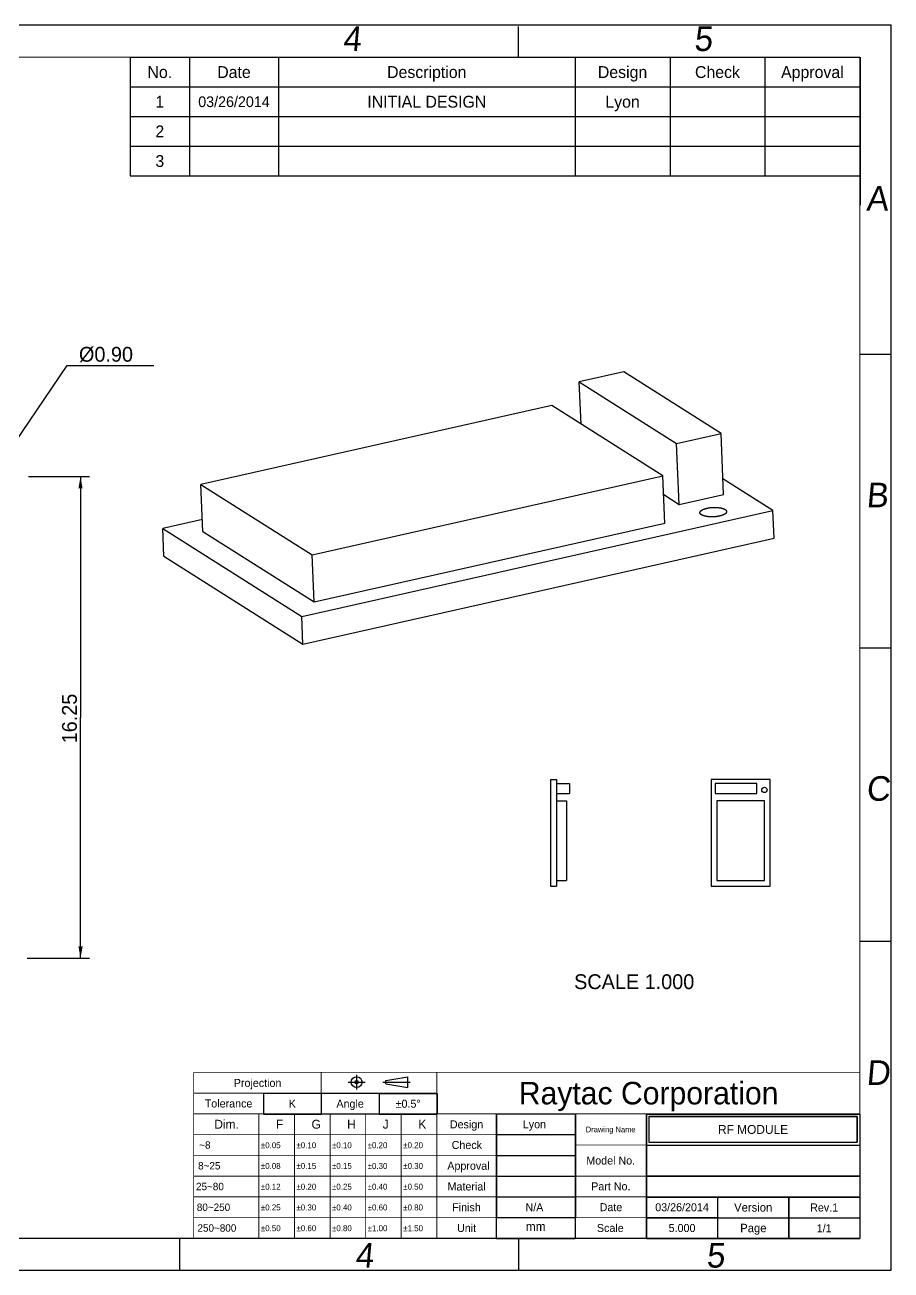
# Model space of a CAD drawing. Extents: x 0 to 297, y 0 to 210.
# Drawn here: x 151 to 297, y 0 to 210 of the extents above; entities that cross this region are included whole.
import ezdxf
from ezdxf.enums import TextEntityAlignment as Align

# ---------------------------------------------------------------- set-up
doc = ezdxf.new("R2010")
doc.units = 0
doc.header["$LTSCALE"] = 16.335
doc.linetypes.add('CENTER', pattern=[0.6, 0.375, -0.075, 0.075, -0.075])
doc.layers.get('0').update_dxf_attribs({"linetype": 'CONTINUOUS'})
doc.layers.add('DEFAULT_1', color=7, linetype='CENTER')
doc.styles.add('TEXTSTYLE_1', font='txt')
doc.dimstyles.get("Standard").update_dxf_attribs({"dimtxt": 2.5, "dimasz": 2, "dimexe": 0.18, "dimexo": 0.0625, "dimgap": 0.09, "dimtad": 1, "dimzin": 0, "dimblk": '_FILLED', "dimblk1": '_FILLED', "dimblk2": '_FILLED', "dimcen": 0.09, "dimazin": 3, "dimtol": 1, "dimtp": 0.01, "dimtm": 0.01, "dimtfac": 1, "dimtofl": 0, "dimtmove": 0, "dimatfit": 3})

# ---------------------------------------------------------------- blocks, each defined once
blk = doc.blocks.new('_FILLED')
at = {"color": 0, "linetype": 'BYBLOCK'}
blk.add_solid([(0, 0), (-1, 0.175), (-1, -0.175)], dxfattribs=at)
blk = doc.blocks.new('*D10')
at = {"color": 4, "linetype": 'CONTINUOUS'}
for p, q in [((151.62, 133.83), (161.87, 133.83)), ((160.37, 133.83), (160.37, 93.2)), ((160.37, 52.58), (160.37, 93.2)), ((151.37, 52.58), (161.87, 52.58))]:
    blk.add_line(p, q, dxfattribs=at)
at = {"color": 4, "linetype": 'CONTINUOUS', "xscale": 2, "yscale": 2, "zscale": 2}
for p, rotation in [((160.37, 133.83), 90), ((160.37, 52.58), 270)]:
    blk.add_blockref('_FILLED', p, dxfattribs=dict(at, rotation=rotation))
at = {"color": 4, "linetype": 'CONTINUOUS'}
blk.add_text('16.25', height=2.5, rotation=90, dxfattribs=at).set_placement((159.75, 88.84))
blk = doc.blocks.new('*D16')
at = {"color": 4, "linetype": 'CONTINUOUS'}
for p, q in [((146.64, 135.69), (158.11, 152.58)), ((158.11, 152.58), (158.11, 152.58)), ((158.11, 152.58), (172.74, 152.58))]:
    blk.add_line(p, q, dxfattribs=at)
at = {"color": 4, "linetype": 'CONTINUOUS', "xscale": 2, "yscale": 2, "zscale": 2, "rotation": 235.8047115753}
blk.add_blockref('_FILLED', (146.64, 135.69), dxfattribs=at)
at = {"color": 4, "linetype": 'CONTINUOUS'}
blk.add_text('%%c0.90', height=2.5, dxfattribs=at).set_placement((160.11, 153.2))
blk = doc.blocks.new('*U17')
at = {"color": 3}
blk.add_text('SCALE 1.000', height=2.5, dxfattribs=at).set_placement((243.57, 47.39))

msp = doc.modelspace()

# ---------------------------------------------------------------- linework, layer by layer
at = {"color": 7, "linetype": 'CONTINUOUS'}
for p, q in [((0, 210), (297, 210)), ((297, 0), (297, 210)), ((234.173, 204.558), (234.173, 209.751)), ((168.736, 204.543), (291.736, 204.543)), ((168.736, 204.543), (168.736, 184.543)), ((178.736, 204.543), (178.736, 184.543)), ((193.736, 204.543), (193.736, 184.543)), ((243.736, 204.543), (243.736, 184.543)), ((259.736, 204.543), (259.736, 184.543)), ((275.736, 204.543), (275.736, 184.543)), ((291.736, 204.543), (291.736, 184.543)), ((291.763, 204.583), (291.763, 179.583)), ((168.736, 199.543), (291.736, 199.543)), ((168.736, 194.543), (291.736, 194.543)), ((168.736, 189.543), (291.736, 189.543)), ((168.736, 184.543), (291.736, 184.543)), ((291.734, 154.454), (297, 154.454)), ((251.951, 151.474), (244.448, 149.787)), ((268.348, 141.09), (251.951, 151.474)), ((244.743, 142.669), (244.448, 149.787)), ((244.448, 149.787), (260.846, 139.403)), ((239.796, 145.802), (180.661, 132.508)), ((258.536, 133.934), (239.796, 145.802)), ((260.846, 139.403), (268.348, 141.09)), ((268.773, 130.814), (268.348, 141.09)), ((261.271, 129.128), (260.846, 139.403)), ((180.989, 124.568), (180.661, 132.508)), ((180.661, 132.508), (199.401, 120.641)), ((199.401, 120.641), (258.536, 133.934)), ((258.865, 125.994), (258.536, 133.934)), ((277.094, 128.082), (268.665, 133.42)), ((258.667, 130.777), (261.271, 129.128)), ((261.271, 129.128), (268.773, 130.814)), ((180.907, 126.56), (174.234, 125.06)), ((197.659, 110.225), (277.094, 128.082)), ((277.288, 123.411), (277.094, 128.082)), ((174.427, 120.389), (174.234, 125.06)), ((174.234, 125.06), (197.659, 110.225)), ((180.989, 124.568), (199.729, 112.701)), ((199.729, 112.701), (258.865, 125.994)), ((197.852, 105.555), (277.288, 123.411)), ((174.427, 120.389), (197.852, 105.555)), ((199.729, 112.701), (199.401, 120.641)), ((197.852, 105.555), (197.659, 110.225)), ((291.734, 104.953), (297, 104.953)), ((239.609, 82.731), (239.609, 64.731)), ((239.609, 82.731), (240.609, 82.731)), ((240.609, 82.731), (240.609, 64.731)), ((240.609, 82.061), (242.809, 82.061)), ((242.809, 82.061), (242.809, 80.361)), ((266.646, 82.731), (266.646, 64.731)), ((276.646, 82.731), (266.646, 82.731)), ((267.356, 82.061), (267.356, 80.361)), ((274.356, 82.061), (267.356, 82.061)), ((274.356, 80.361), (274.356, 82.061)), ((276.646, 64.731), (276.646, 82.731)), ((240.609, 80.361), (242.809, 80.361)), ((267.356, 80.361), (274.356, 80.361)), ((240.609, 79.131), (242.309, 79.131)), ((242.309, 79.131), (242.309, 65.731)), ((267.646, 79.131), (267.646, 65.731)), ((275.646, 79.131), (267.646, 79.131)), ((275.646, 65.731), (275.646, 79.131)), ((240.609, 65.731), (242.309, 65.731)), ((267.646, 65.731), (275.646, 65.731)), ((239.609, 64.731), (240.609, 64.731)), ((266.646, 64.731), (276.646, 64.731)), ((291.734, 55.452), (297, 55.452)), ((211.823, 31.981), (215.542, 32.61)), ((211.823, 31.409), (211.823, 31.981)), ((215.542, 30.779), (215.542, 32.61)), ((191.19, 29.827), (220.44, 29.827)), ((191.19, 29.827), (191.19, 26.327)), ((191.193, 29.823), (200.943, 29.823)), ((191.193, 29.823), (191.193, 26.323)), ((200.94, 29.827), (200.94, 26.327)), ((200.943, 29.823), (200.943, 26.323)), ((210.69, 29.827), (210.69, 26.327)), ((210.723, 29.808), (220.473, 29.808)), ((210.723, 29.808), (210.723, 26.308)), ((211.823, 31.409), (215.542, 30.779)), ((220.473, 29.808), (220.473, 26.308)), ((191.19, 26.327), (220.44, 26.327)), ((191.193, 26.323), (200.943, 26.323)), ((210.723, 26.308), (220.473, 26.308)), ((230.441, 26.344), (243.741, 26.344)), ((230.441, 26.344), (230.441, 5.344)), ((230.48, 26.347), (243.78, 26.347)), ((230.48, 26.347), (230.48, 8.847)), ((243.741, 26.344), (243.741, 5.344)), ((243.78, 26.347), (243.78, 8.847)), ((255.756, 26.325), (291.756, 26.325)), ((255.756, 26.325), (255.756, 5.325)), ((256.184, 25.898), (291.284, 25.898)), ((256.184, 25.898), (256.184, 21.548)), ((291.284, 25.898), (256.184, 25.898)), ((256.184, 25.898), (256.184, 21.548)), ((291.284, 25.898), (291.284, 21.548)), ((291.284, 21.548), (291.284, 25.898)), ((291.756, 26.325), (291.756, 5.325)), ((230.441, 22.844), (243.741, 22.844)), ((230.48, 22.847), (243.78, 22.847)), ((255.721, 21.093), (291.721, 21.093)), ((255.721, 21.093), (255.721, 15.873)), ((255.756, 21.075), (291.756, 21.075)), ((256.184, 21.548), (291.284, 21.548)), ((256.184, 21.548), (291.284, 21.548)), ((291.721, 21.093), (291.721, 15.873)), ((230.441, 19.344), (243.741, 19.344)), ((230.48, 19.347), (243.78, 19.347)), ((230.441, 15.844), (243.741, 15.844)), ((230.48, 15.847), (243.78, 15.847)), ((255.721, 15.873), (291.721, 15.873)), ((255.739, 15.846), (291.739, 15.846)), ((255.739, 15.846), (255.739, 12.346)), ((255.756, 15.825), (291.756, 15.825)), ((291.739, 15.846), (291.739, 12.346)), ((230.441, 12.344), (243.741, 12.344)), ((230.48, 12.347), (243.78, 12.347)), ((255.739, 12.346), (291.739, 12.346)), ((255.756, 12.325), (291.756, 12.325)), ((255.765, 12.345), (267.765, 12.345)), ((255.765, 12.345), (255.765, 5.345)), ((267.756, 12.325), (267.756, 5.325)), ((267.765, 12.345), (267.765, 5.345)), ((279.718, 12.307), (291.718, 12.307)), ((279.718, 12.307), (279.718, 5.307)), ((279.756, 12.325), (279.756, 5.325)), ((291.718, 12.307), (291.718, 5.307)), ((230.441, 8.844), (243.741, 8.844)), ((230.48, 8.847), (243.78, 8.847)), ((255.756, 8.825), (291.756, 8.825)), ((255.765, 8.845), (267.765, 8.845)), ((279.718, 8.807), (291.718, 8.807)), ((177.058, 5.192), (177.058, 0)), ((230.441, 5.344), (243.741, 5.344)), ((234.173, 5.192), (234.173, 0)), ((255.756, 5.325), (291.756, 5.325)), ((255.765, 5.345), (267.765, 5.345)), ((279.718, 5.307), (291.718, 5.307)), ((0, 0), (297, 0))]:
    msp.add_line(p, q, dxfattribs=at)
for points, const_width in [([(5.266, 204.558), (291.734, 204.558)], 0.2), ([(291.734, 204.558), (291.734, 5.348)], 0.2), ([(179.434, 33.348), (291.734, 33.348)], 0.15), ([(179.434, 5.348), (179.434, 33.348)], 0.15), ([(200.934, 26.348), (200.934, 33.348)], 0.15), ([(220.434, 5.348), (220.434, 33.348)], 0.15), ([(179.434, 29.848), (220.43, 29.848)], 0.15), ([(191.184, 26.348), (191.184, 29.848)], 0.15), ([(210.684, 26.348), (210.684, 29.848)], 0.15), ([(179.434, 26.348), (291.734, 26.348)], 0.15), ([(190.434, 5.348), (190.434, 26.348)], 0.15), ([(196.434, 26.348), (196.434, 5.348)], 0.15), ([(202.434, 26.348), (202.434, 5.348)], 0.15), ([(208.434, 26.348), (208.434, 5.348)], 0.15), ([(214.434, 26.348), (214.434, 5.348)], 0.15), ([(230.434, 5.348), (230.434, 26.348)], 0.15), ([(243.734, 5.348), (243.734, 26.348)], 0.15), ([(255.734, 5.348), (255.734, 26.348)], 0.15), ([(179.434, 22.848), (243.734, 22.848)], 0.15), ([(243.734, 21.098), (291.734, 21.098)], 0.15), ([(179.434, 19.348), (243.734, 19.348)], 0.15), ([(179.434, 15.848), (291.734, 15.848)], 0.15), ([(179.434, 12.348), (291.734, 12.348)], 0.15), ([(267.734, 5.348), (267.734, 12.348)], 0.15), ([(279.734, 5.348), (279.734, 12.348)], 0.15), ([(291.734, 8.848), (179.434, 8.848)], 0.15), ([(291.734, 5.348), (5.266, 5.348)], 0.2)]:
    msp.add_lwpolyline(points, dxfattribs=dict(at, const_width=const_width))
at = {"color": 7}
for points in [[(264.782, 127.736, 0), (264.782, 127.743, 0), (264.782, 127.749, 0), (264.782, 127.756, 0), (264.783, 127.763, 0), (264.783, 127.769, 0), (264.784, 127.776, 0), (264.785, 127.783, 0), (264.786, 127.789, 0), (264.787, 127.796, 0), (264.788, 127.803, 0), (264.79, 127.809, 0), (264.791, 127.816, 0), (264.793, 127.823, 0), (264.795, 127.829, 0), (264.797, 127.836, 0), (264.799, 127.842, 0), (264.801, 127.849, 0), (264.803, 127.855, 0), (264.805, 127.862, 0), (264.808, 127.868, 0), (264.81, 127.874, 0), (264.813, 127.88, 0), (264.816, 127.887, 0), (264.819, 127.893, 0), (264.822, 127.899, 0), (264.825, 127.905, 0), (264.828, 127.911, 0), (264.831, 127.917, 0), (264.834, 127.923, 0), (264.838, 127.929, 0), (264.841, 127.935, 0), (264.845, 127.941, 0), (264.849, 127.946, 0), (264.852, 127.952, 0), (264.856, 127.957, 0), (264.86, 127.963, 0), (264.864, 127.968, 0), (264.868, 127.974, 0), (264.872, 127.979, 0), (264.876, 127.984, 0), (264.88, 127.99, 0), (264.885, 127.995, 0), (264.889, 128, 0), (264.894, 128.005, 0), (264.898, 128.01, 0), (264.903, 128.015, 0), (264.907, 128.02, 0), (264.912, 128.025, 0), (264.917, 128.029, 0), (264.921, 128.034, 0), (264.926, 128.039, 0), (264.931, 128.043, 0), (264.936, 128.048, 0), (264.941, 128.053, 0), (264.946, 128.057, 0), (264.951, 128.062, 0), (264.956, 128.066, 0), (264.961, 128.071, 0), (264.966, 128.075, 0), (264.972, 128.079, 0), (264.977, 128.083, 0), (264.982, 128.088, 0), (264.988, 128.092, 0), (264.993, 128.096, 0), (264.998, 128.1, 0), (265.004, 128.104, 0), (265.009, 128.108, 0), (265.015, 128.112, 0), (265.02, 128.116, 0), (265.026, 128.12, 0), (265.031, 128.124, 0), (265.037, 128.128, 0), (265.042, 128.132, 0), (265.048, 128.136, 0), (265.054, 128.14, 0), (265.059, 128.143, 0), (265.065, 128.147, 0), (265.071, 128.151, 0), (265.076, 128.155, 0), (265.082, 128.158, 0), (265.088, 128.162, 0), (265.094, 128.165, 0), (265.099, 128.169, 0), (265.105, 128.173, 0), (265.111, 128.176, 0), (265.117, 128.18, 0), (265.122, 128.183, 0), (265.128, 128.187, 0), (265.134, 128.19, 0), (265.14, 128.193, 0), (265.146, 128.197, 0), (265.151, 128.2, 0), (265.157, 128.204, 0), (265.163, 128.207, 0), (265.169, 128.21, 0), (265.175, 128.214, 0), (265.181, 128.217, 0), (265.187, 128.22, 0), (265.193, 128.223, 0), (265.198, 128.226, 0), (265.204, 128.23, 0), (265.21, 128.233, 0), (265.216, 128.236, 0), (265.222, 128.239, 0), (265.228, 128.242, 0), (265.234, 128.245, 0), (265.24, 128.248, 0), (265.246, 128.251, 0), (265.252, 128.254, 0), (265.258, 128.257, 0), (265.264, 128.26, 0), (265.27, 128.263, 0), (265.276, 128.266, 0), (265.282, 128.269, 0), (265.288, 128.272, 0), (265.294, 128.274, 0), (265.3, 128.277, 0), (265.306, 128.28, 0), (265.313, 128.283, 0), (265.319, 128.286, 0), (265.325, 128.288, 0), (265.331, 128.291, 0), (265.337, 128.294, 0), (265.343, 128.297, 0), (265.349, 128.299, 0), (265.355, 128.302, 0), (265.361, 128.305, 0), (265.368, 128.307, 0), (265.374, 128.31, 0), (265.38, 128.313, 0), (265.386, 128.315, 0), (265.392, 128.318, 0), (265.398, 128.32, 0), (265.405, 128.323, 0), (265.411, 128.325, 0), (265.417, 128.328, 0), (265.423, 128.33, 0), (265.429, 128.333, 0), (265.436, 128.335, 0), (265.442, 128.338, 0), (265.448, 128.34, 0), (265.454, 128.343, 0), (265.461, 128.345, 0), (265.467, 128.347, 0), (265.473, 128.35, 0), (265.479, 128.352, 0), (265.486, 128.354, 0), (265.492, 128.357, 0), (265.498, 128.359, 0), (265.505, 128.361, 0), (265.511, 128.364, 0), (265.517, 128.366, 0), (265.524, 128.368, 0), (265.53, 128.37, 0), (265.536, 128.373, 0), (265.542, 128.375, 0), (265.549, 128.377, 0), (265.555, 128.379, 0), (265.561, 128.381, 0), (265.568, 128.384, 0), (265.574, 128.386, 0), (265.581, 128.388, 0), (265.587, 128.39, 0), (265.593, 128.392, 0), (265.6, 128.394, 0), (265.606, 128.396, 0), (265.612, 128.398, 0), (265.619, 128.401, 0), (265.625, 128.403, 0), (265.631, 128.405, 0), (265.638, 128.407, 0), (265.644, 128.409, 0), (265.651, 128.411, 0), (265.657, 128.413, 0), (265.664, 128.415, 0), (265.67, 128.417, 0), (265.676, 128.419, 0), (265.683, 128.421, 0), (265.689, 128.422, 0), (265.696, 128.424, 0), (265.702, 128.426, 0), (265.708, 128.428, 0), (265.715, 128.43, 0), (265.721, 128.432, 0), (265.728, 128.434, 0), (265.734, 128.436, 0), (265.741, 128.438, 0), (265.747, 128.439, 0), (265.754, 128.441, 0), (265.76, 128.443, 0), (265.767, 128.445, 0), (265.773, 128.447, 0), (265.78, 128.448, 0), (265.786, 128.45, 0), (265.792, 128.452, 0), (265.799, 128.454, 0), (265.805, 128.455, 0), (265.812, 128.457, 0), (265.818, 128.459, 0), (265.825, 128.46, 0), (265.831, 128.462, 0), (265.838, 128.464, 0), (265.844, 128.465, 0), (265.851, 128.467, 0), (265.857, 128.469, 0), (265.864, 128.47, 0), (265.87, 128.472, 0), (265.877, 128.474, 0), (265.883, 128.475, 0), (265.89, 128.477, 0), (265.897, 128.478, 0), (265.903, 128.48, 0), (265.91, 128.482, 0), (265.916, 128.483, 0), (265.923, 128.485, 0), (265.929, 128.486, 0), (265.936, 128.488, 0), (265.942, 128.489, 0), (265.949, 128.491, 0), (265.955, 128.492, 0), (265.962, 128.494, 0), (265.968, 128.495, 0), (265.975, 128.497, 0)], [(265.975, 128.497, 0), (265.985, 128.499, 0), (265.995, 128.501, 0), (266.005, 128.503, 0), (266.014, 128.505, 0), (266.024, 128.508, 0), (266.034, 128.51, 0), (266.044, 128.512, 0), (266.054, 128.514, 0), (266.064, 128.516, 0), (266.074, 128.518, 0), (266.084, 128.52, 0), (266.094, 128.522, 0), (266.104, 128.524, 0), (266.114, 128.526, 0), (266.124, 128.528, 0), (266.134, 128.53, 0), (266.143, 128.532, 0), (266.153, 128.533, 0), (266.163, 128.535, 0), (266.173, 128.537, 0), (266.183, 128.539, 0), (266.193, 128.541, 0), (266.203, 128.542, 0), (266.213, 128.544, 0), (266.223, 128.546, 0), (266.233, 128.548, 0), (266.243, 128.549, 0), (266.253, 128.551, 0), (266.263, 128.553, 0), (266.273, 128.554, 0), (266.283, 128.556, 0), (266.293, 128.558, 0), (266.303, 128.559, 0), (266.313, 128.561, 0), (266.323, 128.562, 0), (266.333, 128.564, 0), (266.343, 128.565, 0), (266.353, 128.567, 0), (266.363, 128.568, 0), (266.373, 128.57, 0), (266.383, 128.571, 0), (266.393, 128.573, 0), (266.403, 128.574, 0), (266.413, 128.575, 0), (266.424, 128.577, 0), (266.434, 128.578, 0), (266.444, 128.579, 0), (266.454, 128.581, 0), (266.464, 128.582, 0), (266.474, 128.583, 0), (266.484, 128.585, 0), (266.494, 128.586, 0), (266.504, 128.587, 0), (266.514, 128.588, 0), (266.524, 128.589, 0), (266.534, 128.591, 0), (266.544, 128.592, 0), (266.554, 128.593, 0), (266.564, 128.594, 0), (266.574, 128.595, 0), (266.584, 128.596, 0), (266.595, 128.597, 0), (266.605, 128.598, 0), (266.615, 128.599, 0), (266.625, 128.6, 0), (266.635, 128.602, 0), (266.645, 128.603, 0), (266.655, 128.603, 0), (266.665, 128.604, 0), (266.675, 128.605, 0), (266.685, 128.606, 0), (266.695, 128.607, 0), (266.705, 128.608, 0), (266.716, 128.609, 0), (266.726, 128.61, 0), (266.736, 128.611, 0), (266.746, 128.612, 0), (266.756, 128.612, 0), (266.766, 128.613, 0), (266.776, 128.614, 0), (266.786, 128.615, 0), (266.796, 128.615, 0), (266.806, 128.616, 0), (266.817, 128.617, 0), (266.827, 128.618, 0), (266.837, 128.618, 0), (266.847, 128.619, 0), (266.857, 128.62, 0), (266.867, 128.62, 0), (266.877, 128.621, 0), (266.887, 128.621, 0), (266.897, 128.622, 0), (266.908, 128.623, 0), (266.918, 128.623, 0), (266.928, 128.624, 0), (266.938, 128.624, 0), (266.948, 128.625, 0), (266.958, 128.625, 0), (266.968, 128.626, 0), (266.978, 128.626, 0), (266.989, 128.627, 0), (266.999, 128.627, 0), (267.009, 128.627, 0), (267.019, 128.628, 0), (267.029, 128.628, 0), (267.039, 128.629, 0), (267.049, 128.629, 0), (267.059, 128.629, 0), (267.069, 128.629, 0), (267.08, 128.63, 0), (267.09, 128.63, 0), (267.1, 128.63, 0), (267.11, 128.631, 0), (267.12, 128.631, 0), (267.13, 128.631, 0), (267.14, 128.631, 0), (267.151, 128.631, 0), (267.161, 128.632, 0), (267.171, 128.632, 0), (267.181, 128.632, 0), (267.191, 128.632, 0), (267.201, 128.632, 0), (267.211, 128.632, 0), (267.221, 128.632, 0), (267.232, 128.632, 0), (267.242, 128.632, 0), (267.252, 128.632, 0), (267.262, 128.632, 0), (267.272, 128.632, 0), (267.282, 128.632, 0), (267.292, 128.632, 0), (267.302, 128.632, 0), (267.313, 128.632, 0), (267.323, 128.632, 0), (267.333, 128.632, 0), (267.343, 128.632, 0), (267.353, 128.632, 0), (267.363, 128.631, 0), (267.373, 128.631, 0), (267.383, 128.631, 0), (267.394, 128.631, 0), (267.404, 128.631, 0), (267.414, 128.63, 0), (267.424, 128.63, 0), (267.434, 128.63, 0), (267.444, 128.629, 0), (267.454, 128.629, 0), (267.465, 128.629, 0), (267.475, 128.628, 0), (267.485, 128.628, 0), (267.495, 128.628, 0), (267.505, 128.627, 0), (267.515, 128.627, 0), (267.525, 128.626, 0), (267.535, 128.626, 0), (267.545, 128.625, 0), (267.556, 128.625, 0), (267.566, 128.624, 0), (267.576, 128.624, 0), (267.586, 128.623, 0), (267.596, 128.623, 0), (267.606, 128.622, 0), (267.616, 128.622, 0), (267.626, 128.621, 0), (267.637, 128.62, 0), (267.647, 128.62, 0), (267.657, 128.619, 0), (267.667, 128.618, 0), (267.677, 128.618, 0), (267.687, 128.617, 0), (267.697, 128.616, 0), (267.707, 128.615, 0), (267.717, 128.615, 0), (267.727, 128.614, 0), (267.738, 128.613, 0), (267.748, 128.612, 0), (267.758, 128.611, 0), (267.768, 128.61, 0), (267.778, 128.61, 0), (267.788, 128.609, 0), (267.798, 128.608, 0), (267.808, 128.607, 0), (267.818, 128.606, 0), (267.828, 128.605, 0), (267.838, 128.604, 0), (267.849, 128.603, 0), (267.859, 128.602, 0), (267.869, 128.601, 0), (267.879, 128.6, 0), (267.889, 128.599, 0), (267.899, 128.597, 0), (267.909, 128.596, 0), (267.919, 128.595, 0), (267.929, 128.594, 0), (267.939, 128.593, 0), (267.949, 128.592, 0), (267.959, 128.59, 0), (267.969, 128.589, 0), (267.979, 128.588, 0), (267.989, 128.586, 0), (267.999, 128.585, 0), (268.01, 128.584, 0), (268.02, 128.582, 0), (268.03, 128.581, 0), (268.04, 128.58, 0), (268.05, 128.578, 0), (268.06, 128.577, 0), (268.07, 128.575, 0), (268.08, 128.574, 0), (268.09, 128.572, 0), (268.1, 128.571, 0), (268.11, 128.569, 0), (268.12, 128.568, 0), (268.13, 128.566, 0), (268.14, 128.564, 0), (268.15, 128.563, 0), (268.16, 128.561, 0), (268.17, 128.559, 0), (268.18, 128.557, 0), (268.19, 128.556, 0), (268.2, 128.554, 0), (268.21, 128.552, 0), (268.22, 128.55, 0), (268.23, 128.548, 0), (268.239, 128.546, 0), (268.249, 128.545, 0), (268.259, 128.543, 0), (268.269, 128.541, 0), (268.279, 128.539, 0), (268.289, 128.537, 0), (268.299, 128.535, 0), (268.309, 128.532, 0), (268.319, 128.53, 0), (268.329, 128.528, 0), (268.339, 128.526, 0), (268.349, 128.524, 0), (268.359, 128.522, 0), (268.368, 128.519, 0), (268.378, 128.517, 0), (268.388, 128.515, 0), (268.398, 128.512, 0), (268.408, 128.51, 0), (268.418, 128.508, 0), (268.428, 128.505, 0), (268.438, 128.503, 0), (268.447, 128.5, 0), (268.457, 128.498, 0), (268.467, 128.495, 0), (268.477, 128.493, 0), (268.487, 128.49, 0), (268.496, 128.487, 0), (268.506, 128.485, 0), (268.516, 128.482, 0), (268.526, 128.479, 0), (268.536, 128.477, 0), (268.545, 128.474, 0), (268.555, 128.471, 0), (268.565, 128.468, 0), (268.574, 128.465, 0), (268.584, 128.462, 0), (268.594, 128.459, 0), (268.604, 128.456, 0), (268.613, 128.453, 0), (268.623, 128.45, 0), (268.633, 128.447, 0), (268.642, 128.444, 0), (268.652, 128.441, 0), (268.661, 128.437, 0), (268.671, 128.434, 0), (268.681, 128.431, 0), (268.69, 128.427, 0), (268.7, 128.424, 0), (268.709, 128.42, 0), (268.719, 128.417, 0), (268.728, 128.413, 0), (268.738, 128.41, 0), (268.747, 128.406, 0), (268.757, 128.403, 0), (268.766, 128.399, 0), (268.775, 128.395, 0), (268.785, 128.391, 0), (268.794, 128.388, 0), (268.804, 128.384, 0), (268.813, 128.38, 0), (268.822, 128.376, 0), (268.832, 128.372, 0), (268.841, 128.368, 0), (268.85, 128.364, 0), (268.859, 128.36, 0), (268.869, 128.355, 0), (268.878, 128.351, 0), (268.887, 128.347, 0), (268.896, 128.342, 0), (268.905, 128.338, 0), (268.914, 128.333, 0), (268.923, 128.329, 0), (268.932, 128.324, 0), (268.941, 128.32, 0), (268.95, 128.315, 0), (268.959, 128.31, 0), (268.968, 128.305, 0), (268.977, 128.3, 0), (268.986, 128.295, 0), (268.994, 128.29, 0), (269.003, 128.285, 0), (269.012, 128.279, 0), (269.02, 128.274, 0), (269.029, 128.268, 0), (269.037, 128.263, 0), (269.046, 128.257, 0), (269.054, 128.251, 0), (269.062, 128.245, 0), (269.07, 128.239, 0), (269.078, 128.233, 0), (269.087, 128.227, 0), (269.095, 128.22, 0), (269.102, 128.214, 0), (269.11, 128.207, 0), (269.118, 128.201, 0), (269.126, 128.194, 0), (269.134, 128.187, 0), (269.141, 128.18, 0), (269.149, 128.172, 0), (269.156, 128.165, 0), (269.163, 128.157, 0), (269.17, 128.15, 0), (269.177, 128.142, 0), (269.184, 128.134, 0), (269.191, 128.126, 0), (269.198, 128.118, 0), (269.204, 128.11, 0), (269.21, 128.101, 0), (269.216, 128.093, 0), (269.222, 128.084, 0), (269.228, 128.076, 0), (269.233, 128.067, 0), (269.238, 128.058, 0), (269.243, 128.049, 0), (269.248, 128.04, 0), (269.252, 128.03, 0), (269.256, 128.021, 0), (269.259, 128.012, 0), (269.263, 128.002, 0), (269.266, 127.992, 0), (269.268, 127.983, 0), (269.271, 127.973, 0), (269.273, 127.963, 0), (269.274, 127.953, 0), (269.275, 127.943, 0), (269.276, 127.933, 0), (269.276, 127.923, 0)], [(268.083, 127.162, 0), (268.073, 127.159, 0), (268.063, 127.157, 0), (268.053, 127.155, 0), (268.044, 127.153, 0), (268.034, 127.151, 0), (268.024, 127.149, 0), (268.014, 127.147, 0), (268.004, 127.145, 0), (267.994, 127.143, 0), (267.984, 127.14, 0), (267.974, 127.138, 0), (267.964, 127.136, 0), (267.954, 127.135, 0), (267.944, 127.133, 0), (267.934, 127.131, 0), (267.924, 127.129, 0), (267.915, 127.127, 0), (267.905, 127.125, 0), (267.895, 127.123, 0), (267.885, 127.121, 0), (267.875, 127.119, 0), (267.865, 127.118, 0), (267.855, 127.116, 0), (267.845, 127.114, 0), (267.835, 127.112, 0), (267.825, 127.111, 0), (267.815, 127.109, 0), (267.805, 127.107, 0), (267.795, 127.106, 0), (267.785, 127.104, 0), (267.775, 127.102, 0), (267.765, 127.101, 0), (267.755, 127.099, 0), (267.745, 127.098, 0), (267.735, 127.096, 0), (267.725, 127.095, 0), (267.715, 127.093, 0), (267.705, 127.092, 0), (267.695, 127.09, 0), (267.685, 127.089, 0), (267.675, 127.087, 0), (267.665, 127.086, 0), (267.655, 127.084, 0), (267.644, 127.083, 0), (267.634, 127.082, 0), (267.624, 127.08, 0), (267.614, 127.079, 0), (267.604, 127.078, 0), (267.594, 127.076, 0), (267.584, 127.075, 0), (267.574, 127.074, 0), (267.564, 127.073, 0), (267.554, 127.071, 0), (267.544, 127.07, 0), (267.534, 127.069, 0), (267.524, 127.068, 0), (267.514, 127.067, 0), (267.504, 127.065, 0), (267.494, 127.064, 0), (267.484, 127.063, 0), (267.474, 127.062, 0), (267.463, 127.061, 0), (267.453, 127.06, 0), (267.443, 127.059, 0), (267.433, 127.058, 0), (267.423, 127.057, 0), (267.413, 127.056, 0), (267.403, 127.055, 0), (267.393, 127.054, 0), (267.383, 127.053, 0), (267.373, 127.052, 0), (267.363, 127.051, 0), (267.352, 127.05, 0), (267.342, 127.049, 0), (267.332, 127.049, 0), (267.322, 127.048, 0), (267.312, 127.047, 0), (267.302, 127.046, 0), (267.292, 127.045, 0), (267.282, 127.044, 0), (267.272, 127.044, 0), (267.262, 127.043, 0), (267.252, 127.042, 0), (267.241, 127.042, 0), (267.231, 127.041, 0), (267.221, 127.04, 0), (267.211, 127.039, 0), (267.201, 127.039, 0), (267.191, 127.038, 0), (267.181, 127.038, 0), (267.171, 127.037, 0), (267.161, 127.036, 0), (267.15, 127.036, 0), (267.14, 127.035, 0), (267.13, 127.035, 0), (267.12, 127.034, 0), (267.11, 127.034, 0), (267.1, 127.033, 0), (267.09, 127.033, 0), (267.08, 127.032, 0), (267.069, 127.032, 0), (267.059, 127.031, 0), (267.049, 127.031, 0), (267.039, 127.031, 0), (267.029, 127.03, 0), (267.019, 127.03, 0), (267.009, 127.03, 0), (266.999, 127.029, 0), (266.989, 127.029, 0), (266.978, 127.029, 0), (266.968, 127.028, 0), (266.958, 127.028, 0), (266.948, 127.028, 0), (266.938, 127.028, 0), (266.928, 127.027, 0), (266.918, 127.027, 0), (266.907, 127.027, 0), (266.897, 127.027, 0), (266.887, 127.027, 0), (266.877, 127.027, 0), (266.867, 127.026, 0), (266.857, 127.026, 0), (266.847, 127.026, 0), (266.837, 127.026, 0), (266.826, 127.026, 0), (266.816, 127.026, 0), (266.806, 127.026, 0), (266.796, 127.026, 0), (266.786, 127.026, 0), (266.776, 127.026, 0), (266.766, 127.026, 0), (266.756, 127.026, 0), (266.745, 127.026, 0), (266.735, 127.027, 0), (266.725, 127.027, 0), (266.715, 127.027, 0), (266.705, 127.027, 0), (266.695, 127.027, 0), (266.685, 127.027, 0), (266.674, 127.027, 0), (266.664, 127.028, 0), (266.654, 127.028, 0), (266.644, 127.028, 0), (266.634, 127.028, 0), (266.624, 127.029, 0), (266.614, 127.029, 0), (266.604, 127.029, 0), (266.593, 127.03, 0), (266.583, 127.03, 0), (266.573, 127.03, 0), (266.563, 127.031, 0), (266.553, 127.031, 0), (266.543, 127.032, 0), (266.533, 127.032, 0), (266.523, 127.033, 0), (266.513, 127.033, 0), (266.502, 127.033, 0), (266.492, 127.034, 0), (266.482, 127.035, 0), (266.472, 127.035, 0), (266.462, 127.036, 0), (266.452, 127.036, 0), (266.442, 127.037, 0), (266.432, 127.037, 0), (266.421, 127.038, 0), (266.411, 127.039, 0), (266.401, 127.039, 0), (266.391, 127.04, 0), (266.381, 127.041, 0), (266.371, 127.041, 0), (266.361, 127.042, 0), (266.351, 127.043, 0), (266.341, 127.044, 0), (266.331, 127.045, 0), (266.32, 127.045, 0), (266.31, 127.046, 0), (266.3, 127.047, 0), (266.29, 127.048, 0), (266.28, 127.049, 0), (266.27, 127.05, 0), (266.26, 127.051, 0), (266.25, 127.052, 0), (266.24, 127.053, 0), (266.23, 127.054, 0), (266.22, 127.055, 0), (266.209, 127.056, 0), (266.199, 127.057, 0), (266.189, 127.058, 0), (266.179, 127.059, 0), (266.169, 127.06, 0), (266.159, 127.061, 0), (266.149, 127.062, 0), (266.139, 127.063, 0), (266.129, 127.064, 0), (266.119, 127.066, 0), (266.109, 127.067, 0), (266.099, 127.068, 0), (266.089, 127.069, 0), (266.079, 127.071, 0), (266.069, 127.072, 0), (266.059, 127.073, 0), (266.048, 127.075, 0), (266.038, 127.076, 0), (266.028, 127.077, 0), (266.018, 127.079, 0), (266.008, 127.08, 0), (265.998, 127.082, 0), (265.988, 127.083, 0), (265.978, 127.085, 0), (265.968, 127.086, 0), (265.958, 127.088, 0), (265.948, 127.089, 0), (265.938, 127.091, 0), (265.928, 127.093, 0), (265.918, 127.094, 0), (265.908, 127.096, 0), (265.898, 127.098, 0), (265.888, 127.099, 0), (265.878, 127.101, 0), (265.868, 127.103, 0), (265.858, 127.105, 0), (265.848, 127.106, 0), (265.838, 127.108, 0), (265.828, 127.11, 0), (265.818, 127.112, 0), (265.809, 127.114, 0), (265.799, 127.116, 0), (265.789, 127.118, 0), (265.779, 127.12, 0), (265.769, 127.122, 0), (265.759, 127.124, 0), (265.749, 127.126, 0), (265.739, 127.128, 0), (265.729, 127.13, 0), (265.719, 127.132, 0), (265.709, 127.135, 0), (265.699, 127.137, 0), (265.69, 127.139, 0), (265.68, 127.141, 0), (265.67, 127.144, 0), (265.66, 127.146, 0), (265.65, 127.148, 0), (265.64, 127.151, 0), (265.63, 127.153, 0), (265.62, 127.156, 0), (265.611, 127.158, 0), (265.601, 127.161, 0), (265.591, 127.163, 0), (265.581, 127.166, 0), (265.571, 127.168, 0), (265.562, 127.171, 0), (265.552, 127.174, 0), (265.542, 127.176, 0), (265.532, 127.179, 0), (265.522, 127.182, 0), (265.513, 127.185, 0), (265.503, 127.187, 0), (265.493, 127.19, 0), (265.484, 127.193, 0), (265.474, 127.196, 0), (265.464, 127.199, 0), (265.454, 127.202, 0), (265.445, 127.205, 0), (265.435, 127.208, 0), (265.425, 127.211, 0), (265.416, 127.215, 0), (265.406, 127.218, 0), (265.397, 127.221, 0), (265.387, 127.224, 0), (265.377, 127.228, 0), (265.368, 127.231, 0), (265.358, 127.234, 0), (265.349, 127.238, 0), (265.339, 127.241, 0), (265.33, 127.245, 0), (265.32, 127.249, 0), (265.311, 127.252, 0), (265.301, 127.256, 0), (265.292, 127.259, 0), (265.283, 127.263, 0), (265.273, 127.267, 0), (265.264, 127.271, 0), (265.254, 127.275, 0), (265.245, 127.279, 0), (265.236, 127.283, 0), (265.226, 127.287, 0), (265.217, 127.291, 0), (265.208, 127.295, 0), (265.199, 127.299, 0), (265.189, 127.303, 0), (265.18, 127.307, 0), (265.171, 127.312, 0), (265.162, 127.316, 0), (265.153, 127.32, 0), (265.144, 127.325, 0), (265.135, 127.329, 0), (265.126, 127.334, 0), (265.117, 127.339, 0), (265.108, 127.344, 0), (265.099, 127.348, 0), (265.09, 127.353, 0), (265.081, 127.358, 0), (265.072, 127.363, 0), (265.064, 127.369, 0), (265.055, 127.374, 0), (265.046, 127.379, 0), (265.038, 127.385, 0), (265.029, 127.39, 0), (265.021, 127.396, 0), (265.012, 127.401, 0), (265.004, 127.407, 0), (264.996, 127.413, 0), (264.988, 127.419, 0), (264.98, 127.425, 0), (264.971, 127.432, 0), (264.963, 127.438, 0), (264.955, 127.445, 0), (264.948, 127.451, 0), (264.94, 127.458, 0), (264.932, 127.465, 0), (264.924, 127.472, 0), (264.917, 127.479, 0), (264.909, 127.486, 0), (264.902, 127.493, 0), (264.895, 127.501, 0), (264.888, 127.509, 0), (264.881, 127.516, 0), (264.874, 127.524, 0), (264.867, 127.532, 0), (264.86, 127.54, 0), (264.854, 127.549, 0), (264.848, 127.557, 0), (264.842, 127.566, 0), (264.836, 127.574, 0), (264.83, 127.583, 0), (264.825, 127.592, 0), (264.82, 127.601, 0), (264.815, 127.61, 0), (264.81, 127.619, 0), (264.806, 127.628, 0), (264.802, 127.637, 0), (264.798, 127.647, 0), (264.795, 127.656, 0), (264.792, 127.666, 0), (264.79, 127.676, 0), (264.787, 127.686, 0), (264.785, 127.696, 0), (264.784, 127.706, 0), (264.783, 127.716, 0), (264.782, 127.726, 0), (264.782, 127.736, 0)], [(269.276, 127.923, 0), (269.276, 127.916, 0), (269.276, 127.909, 0), (269.276, 127.902, 0), (269.275, 127.896, 0), (269.275, 127.889, 0), (269.274, 127.882, 0), (269.273, 127.876, 0), (269.272, 127.869, 0), (269.271, 127.862, 0), (269.27, 127.856, 0), (269.268, 127.849, 0), (269.267, 127.842, 0), (269.265, 127.836, 0), (269.263, 127.829, 0), (269.261, 127.823, 0), (269.259, 127.816, 0), (269.257, 127.81, 0), (269.255, 127.803, 0), (269.253, 127.797, 0), (269.25, 127.791, 0), (269.248, 127.784, 0), (269.245, 127.778, 0), (269.242, 127.772, 0), (269.239, 127.765, 0), (269.236, 127.759, 0), (269.233, 127.753, 0), (269.23, 127.747, 0), (269.227, 127.741, 0), (269.224, 127.735, 0), (269.22, 127.729, 0), (269.217, 127.724, 0), (269.213, 127.718, 0), (269.209, 127.712, 0), (269.206, 127.707, 0), (269.202, 127.701, 0), (269.198, 127.696, 0), (269.194, 127.69, 0), (269.19, 127.685, 0), (269.186, 127.679, 0), (269.182, 127.674, 0), (269.177, 127.669, 0), (269.173, 127.664, 0), (269.169, 127.659, 0), (269.164, 127.654, 0), (269.16, 127.649, 0), (269.155, 127.644, 0), (269.151, 127.639, 0), (269.146, 127.634, 0), (269.141, 127.629, 0), (269.137, 127.624, 0), (269.132, 127.62, 0), (269.127, 127.615, 0), (269.122, 127.61, 0), (269.117, 127.606, 0), (269.112, 127.601, 0), (269.107, 127.597, 0), (269.102, 127.592, 0), (269.097, 127.588, 0), (269.092, 127.584, 0), (269.086, 127.579, 0), (269.081, 127.575, 0), (269.076, 127.571, 0), (269.07, 127.567, 0), (269.065, 127.562, 0), (269.06, 127.558, 0), (269.054, 127.554, 0), (269.049, 127.55, 0), (269.043, 127.546, 0), (269.038, 127.542, 0), (269.032, 127.538, 0), (269.027, 127.534, 0), (269.021, 127.53, 0), (269.015, 127.526, 0), (269.01, 127.523, 0), (269.004, 127.519, 0), (268.999, 127.515, 0), (268.993, 127.511, 0), (268.987, 127.508, 0), (268.982, 127.504, 0), (268.976, 127.5, 0), (268.97, 127.497, 0), (268.964, 127.493, 0), (268.959, 127.489, 0), (268.953, 127.486, 0), (268.947, 127.482, 0), (268.941, 127.479, 0), (268.936, 127.475, 0), (268.93, 127.472, 0), (268.924, 127.468, 0), (268.918, 127.465, 0), (268.912, 127.462, 0), (268.907, 127.458, 0), (268.901, 127.455, 0), (268.895, 127.451, 0), (268.889, 127.448, 0), (268.883, 127.445, 0), (268.877, 127.442, 0), (268.871, 127.438, 0), (268.865, 127.435, 0), (268.86, 127.432, 0), (268.854, 127.429, 0), (268.848, 127.426, 0), (268.842, 127.423, 0), (268.836, 127.42, 0), (268.83, 127.416, 0), (268.824, 127.413, 0), (268.818, 127.41, 0), (268.812, 127.407, 0), (268.806, 127.404, 0), (268.8, 127.401, 0), (268.794, 127.398, 0), (268.788, 127.395, 0), (268.782, 127.393, 0), (268.776, 127.39, 0), (268.77, 127.387, 0), (268.764, 127.384, 0), (268.758, 127.381, 0), (268.752, 127.378, 0), (268.745, 127.375, 0), (268.739, 127.373, 0), (268.733, 127.37, 0), (268.727, 127.367, 0), (268.721, 127.364, 0), (268.715, 127.362, 0), (268.709, 127.359, 0), (268.703, 127.356, 0), (268.697, 127.354, 0), (268.69, 127.351, 0), (268.684, 127.348, 0), (268.678, 127.346, 0), (268.672, 127.343, 0), (268.666, 127.341, 0), (268.66, 127.338, 0), (268.653, 127.336, 0), (268.647, 127.333, 0), (268.641, 127.331, 0), (268.635, 127.328, 0), (268.628, 127.326, 0), (268.622, 127.323, 0), (268.616, 127.321, 0), (268.61, 127.318, 0), (268.604, 127.316, 0), (268.597, 127.313, 0), (268.591, 127.311, 0), (268.585, 127.309, 0), (268.579, 127.306, 0), (268.572, 127.304, 0), (268.566, 127.302, 0), (268.56, 127.299, 0), (268.553, 127.297, 0), (268.547, 127.295, 0), (268.541, 127.292, 0), (268.534, 127.29, 0), (268.528, 127.288, 0), (268.522, 127.286, 0), (268.516, 127.284, 0), (268.509, 127.281, 0), (268.503, 127.279, 0), (268.497, 127.277, 0), (268.49, 127.275, 0), (268.484, 127.273, 0), (268.477, 127.27, 0), (268.471, 127.268, 0), (268.465, 127.266, 0), (268.458, 127.264, 0), (268.452, 127.262, 0), (268.446, 127.26, 0), (268.439, 127.258, 0), (268.433, 127.256, 0), (268.426, 127.254, 0), (268.42, 127.252, 0), (268.414, 127.25, 0), (268.407, 127.248, 0), (268.401, 127.246, 0), (268.394, 127.244, 0), (268.388, 127.242, 0), (268.382, 127.24, 0), (268.375, 127.238, 0), (268.369, 127.236, 0), (268.362, 127.234, 0), (268.356, 127.232, 0), (268.349, 127.23, 0), (268.343, 127.228, 0), (268.337, 127.226, 0), (268.33, 127.225, 0), (268.324, 127.223, 0), (268.317, 127.221, 0), (268.311, 127.219, 0), (268.304, 127.217, 0), (268.298, 127.215, 0), (268.291, 127.214, 0), (268.285, 127.212, 0), (268.278, 127.21, 0), (268.272, 127.208, 0), (268.265, 127.207, 0), (268.259, 127.205, 0), (268.253, 127.203, 0), (268.246, 127.201, 0), (268.24, 127.2, 0), (268.233, 127.198, 0), (268.227, 127.196, 0), (268.22, 127.195, 0), (268.214, 127.193, 0), (268.207, 127.191, 0), (268.201, 127.19, 0), (268.194, 127.188, 0), (268.188, 127.186, 0), (268.181, 127.185, 0), (268.174, 127.183, 0), (268.168, 127.182, 0), (268.161, 127.18, 0), (268.155, 127.178, 0), (268.148, 127.177, 0), (268.142, 127.175, 0), (268.135, 127.174, 0), (268.129, 127.172, 0), (268.122, 127.171, 0), (268.116, 127.169, 0), (268.109, 127.168, 0), (268.103, 127.166, 0), (268.096, 127.165, 0), (268.09, 127.163, 0), (268.083, 127.162, 0)]]:
    msp.add_polyline3d(points, dxfattribs=at)
at = {"color": 7, "linetype": 'CONTINUOUS'}
for centre, radius in [((275.646, 80.981), 0.45), ((206.909, 31.695), 0.915), ((206.909, 31.695), 0.288)]:
    msp.add_circle(centre, radius, dxfattribs=at)
at = {"layer": 'DEFAULT_1', "color": 7, "linetype": 'CENTER'}
for p, q in [((205.508, 31.695), (208.329, 31.695)), ((206.909, 32.936), (206.909, 30.453)), ((211.305, 31.695), (215.911, 31.695))]:
    msp.add_line(p, q, dxfattribs=at)

# ---------------------------------------------------------------- block references
msp.add_blockref('*U17', (0, 0))

# ---------------------------------------------------------------- texts
at = {"color": 7, "linetype": 'CONTINUOUS', "style": 'TEXTSTYLE_1', "oblique": 5}
for s, p in [('4', (204.577, 205.597)), ('5', (263.769, 205.597)), ('A', (292.787, 178.677)), ('B', (292.787, 128.65)), ('C', (292.787, 79.149)), ('D', (292.787, 31.228)), ('4', (206.654, 0.422)), ('5', (265.846, 0.422))]:
    msp.add_text(s, height=4.15, dxfattribs=at).set_placement(p)
at = {"color": 7, "linetype": 'CONTINUOUS', "style": 'TEXTSTYLE_1'}
for s, height, p in [('No.', 2, (173.736, 201.043)), ('Date', 2, (186.236, 201.043)), ('Description', 2, (218.736, 201.043)), ('Design', 2, (251.736, 201.043)), ('Check', 2, (267.736, 201.043)), ('Approval', 2, (283.736, 201.043)), ('1', 2, (173.736, 196.043)), ('INITIAL DESIGN', 2, (218.736, 196.043)), ('Lyon', 2, (251.736, 196.043)), ('2', 2, (173.736, 191.043)), ('3', 2, (173.736, 186.043)), ('Projection', 1.35, (190.218, 30.888)), ('Raytac Corporation', 3.8, (256.128, 27.947)), ('Tolerance', 1.35, (185.323, 27.423)), ('Angle', 1.35, (205.811, 27.39)), ('%%p0.5%%d', 1.35, (215.598, 27.383)), ('Design', 1.35, (225.437, 23.906)), ('Lyon ', 1.35, (237.13, 23.922)), ('Drawing Name', 0.95, (249.73, 23.243)), ('Check', 1.35, (225.492, 20.425)), ('Model No.', 1.35, (249.743, 17.804)), ('Approval', 1.35, (225.76, 16.918)), ('Material', 1.35, (225.455, 13.426)), ('Part No.', 1.35, (249.762, 13.45)), ('Finish', 1.35, (225.434, 9.925)), ('N/A ', 1.35, (237.13, 9.922)), ('Date', 1.35, (249.781, 9.938)), ('Version', 1.42, (273.758, 9.864)), ('Rev.1', 1.35, (285.718, 9.882)), ('Unit', 1.35, (225.445, 6.428)), ('mm', 1.5, (237.094, 6.611)), ('Scale', 1.35, (249.667, 6.426)), ('5.000', 1.35, (261.765, 6.42)), ('Page', 1.42, (273.783, 6.39)), ('1/1', 1.35, (285.718, 6.382))]:
    msp.add_text(s, height=height, dxfattribs=at).set_placement(p, align=Align.CENTER)
at = {"color": 7, "linetype": 'CONTINUOUS'}
for s, height, p in [('03/26/2014', 1.8, (186.236, 196.143)), ('K', 1.35, (196.068, 27.398)), ('RF MODULE', 1.5, (273.734, 22.973)), ('03/26/2014', 1.35, (261.765, 9.92))]:
    msp.add_text(s, height=height, dxfattribs=at).set_placement(p, align=Align.CENTER)
at = {"color": 7, "linetype": 'CONTINUOUS', "style": 'TEXTSTYLE_1'}
for s, height, p in [('Dim.', 1.5, (182.93, 23.847)), ('F', 1.5, (193.315, 23.847)), ('G', 1.5, (199.315, 23.847)), ('H', 1.5, (205.315, 23.847)), ('J', 1.5, (211.315, 23.847)), ('K', 1.5, (217.315, 23.847)), ('   ~8', 1.25, (178.982, 20.472)), ('%%p0.05', 1, (190.763, 20.563)), ('%%p0.10', 1, (196.763, 20.563)), ('%%p0.10', 1, (202.763, 20.563)), ('%%p0.20', 1, (208.763, 20.563)), ('%%p0.20', 1, (214.763, 20.563)), ('  8~25', 1.25, (179.261, 16.972)), ('%%p0.08', 1, (190.763, 17.063)), ('%%p0.15', 1, (196.763, 17.063)), ('%%p0.15', 1, (202.763, 17.063)), ('%%p0.30', 1, (208.763, 17.063)), ('%%p0.30', 1, (214.763, 17.063)), (' 25~80', 1.25, (179.37, 13.472)), ('%%p0.12', 1, (190.763, 13.563)), ('%%p0.20', 1, (196.763, 13.563)), ('%%p0.25', 1, (202.763, 13.563)), ('%%p0.40', 1, (208.763, 13.563)), ('%%p0.50', 1, (214.763, 13.563)), (' 80~250', 1.25, (179.507, 9.972)), ('%%p0.25', 1, (190.763, 10.063)), ('%%p0.30', 1, (196.763, 10.063)), ('%%p0.40', 1, (202.763, 10.063)), ('%%p0.60', 1, (208.763, 10.063)), ('%%p0.80', 1, (214.763, 10.063)), ('250~800', 1.25, (180.08, 6.472)), ('%%p0.50', 1, (190.763, 6.563)), ('%%p0.60', 1, (196.763, 6.563)), ('%%p0.80', 1, (202.763, 6.563)), ('%%p1.00', 1, (208.763, 6.563)), ('%%p1.50', 1, (214.763, 6.563))]:
    msp.add_text(s, height=height, dxfattribs=at).set_placement(p)

# ---------------------------------------------------------------- dimensions: what is measured, and where the dimension line sits
at = {"color": 4, "linetype": 'CONTINUOUS'}
dim = msp.add_diameter_dim_2p(p1=(146.636, 135.69), p2=(144.107, 131.968), dimstyle='Standard', dxfattribs=at)
dim.commit()
dim.dimension.update_dxf_attribs({"geometry": '*D16', "text_midpoint": (165.176, 154.454), "dimtype": 131})
dim = msp.add_linear_dim(base=(160.372, 52.579), p1=(151.622, 133.829), p2=(151.372, 52.579), angle=270, dimstyle='Standard', dxfattribs=at)
dim.commit()
dim.dimension.update_dxf_attribs({"geometry": '*D10', "text_midpoint": (158.497, 93.204), "dimtype": 128})

doc.saveas('drawing.dxf')
